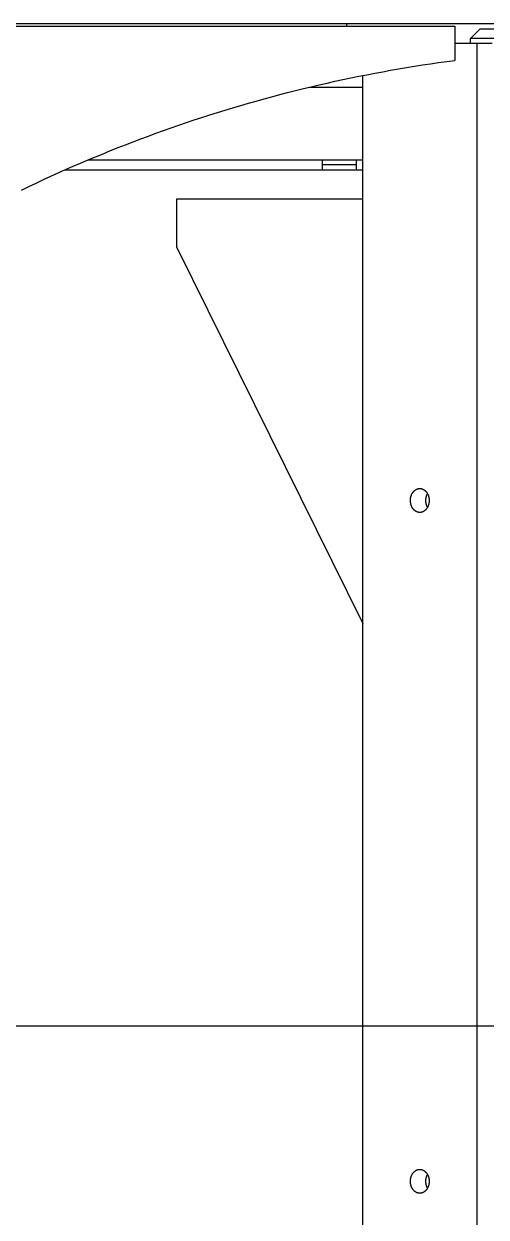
# Model space of a CAD drawing. Extents: x 1551 to 113148, y -1700 to 77018.
# Drawn here: x 14314.7 to 14409.7, y 22966.4 to 23211.8 of the extents above; entities that cross this region are included whole.
import ezdxf

# ---------------------------------------------------------------- set-up
doc = ezdxf.new("R2010")
doc.units = 0
doc.header["$LTSCALE"] = 500
doc.header["$MEASUREMENT"] = 0
doc.linetypes.add('CENTER', pattern=[3, 2.5, -0.25, 0, -0.25])
doc.layers.get('0').update_dxf_attribs({"linetype": 'CONTINUOUS'})

# ---------------------------------------------------------------- blocks, each defined once
blk = doc.blocks.new('platform_top')
at = {"linetype": 'Continuous'}
for p, q in [((-10314.81, 2684.68), (-10314.81, 3088.68)), ((-10291.33, 3082.06), (-10291.33, 2691.3)), ((-10253.1, 2726.68), (-10291.33, 2804)), ((-10253.1, 2726.68), (-10253.1, 2716.68)), ((-10253.1, 2716.68), (-10291.33, 2716.68)), ((-10230.18, 2710.68), (-10291.33, 2710.68)), ((-10290.04, 2710.68), (-10290.04, 2708.68)), ((-10290.04, 2709.68), (-10283.04, 2709.68)), ((-10283.04, 2710.68), (-10283.04, 2708.68)), ((-10291.33, 2708.68), (-10234.8, 2708.68)), ((-10280.46, 2693.68), (-10291.33, 2693.68)), ((-10310.25, 2681.18), (-10310.25, 2688.18)), ((-10310.25, 2684.68), (-10317.92, 2684.68)), ((-10313.5, 2684.68), (-10313.5, 2683.68)), ((-10470.5, 2683.68), (-10313.5, 2683.68)), ((-10313.5, 2683.68), (-10315.5, 2681.68)), ((-10502, 2680.68), (-9821.98, 2680.68)), ((-10315.5, 2681.68), (-10468.5, 2681.68)), ((-9821.98, 2681.18), (-10310.25, 2681.18)), ((-10288.02, 2680.68), (-10288.02, 2681.18))]:
    blk.add_line(p, q, dxfattribs=at)
at = {"linetype": 'CENTER'}
blk.add_line((-7861.58, 2886.68), (-11156.47, 2886.68), dxfattribs=at)
at = {"linetype": 'Continuous'}
for points in [[(-10305, 2918.68), (-10305, 2918.72), (-10304.99, 2918.77), (-10304.99, 2918.82), (-10304.99, 2918.86), (-10304.99, 2918.91), (-10304.98, 2918.95), (-10304.98, 2919), (-10304.97, 2919.05), (-10304.97, 2919.09), (-10304.96, 2919.14), (-10304.95, 2919.18), (-10304.95, 2919.23), (-10304.94, 2919.27), (-10304.93, 2919.32), (-10304.92, 2919.36), (-10304.91, 2919.41), (-10304.9, 2919.45), (-10304.89, 2919.49), (-10304.87, 2919.54), (-10304.86, 2919.58), (-10304.85, 2919.62), (-10304.83, 2919.67), (-10304.82, 2919.71), (-10304.8, 2919.75), (-10304.79, 2919.79), (-10304.77, 2919.83), (-10304.75, 2919.88), (-10304.73, 2919.92), (-10304.72, 2919.96), (-10304.7, 2919.99), (-10304.68, 2920.03), (-10304.66, 2920.07), (-10304.63, 2920.11)], [(-10304.63, 2920.11), (-10304.61, 2920.15), (-10304.59, 2920.19), (-10304.57, 2920.22), (-10304.55, 2920.26), (-10304.52, 2920.29), (-10304.5, 2920.33), (-10304.47, 2920.36), (-10304.45, 2920.4), (-10304.42, 2920.43), (-10304.4, 2920.46), (-10304.37, 2920.49), (-10304.34, 2920.52), (-10304.31, 2920.56), (-10304.29, 2920.59), (-10304.26, 2920.61), (-10304.23, 2920.64), (-10304.2, 2920.67), (-10304.17, 2920.7), (-10304.14, 2920.72), (-10304.11, 2920.75), (-10304.08, 2920.77), (-10304.04, 2920.8), (-10304.01, 2920.82), (-10303.98, 2920.84), (-10303.95, 2920.87), (-10303.92, 2920.89), (-10303.88, 2920.91), (-10303.85, 2920.93), (-10303.82, 2920.94), (-10303.78, 2920.96), (-10303.75, 2920.98), (-10303.72, 2920.99), (-10303.68, 2921.01), (-10303.65, 2921.02), (-10303.61, 2921.04), (-10303.58, 2921.05), (-10303.54, 2921.06), (-10303.51, 2921.07), (-10303.47, 2921.08), (-10303.44, 2921.09), (-10303.4, 2921.1), (-10303.37, 2921.11), (-10303.33, 2921.11), (-10303.29, 2921.12), (-10303.26, 2921.12), (-10303.22, 2921.13), (-10303.18, 2921.13), (-10303.15, 2921.13), (-10303.11, 2921.14), (-10303.08, 2921.14), (-10303.07, 2921.14)], [(-10304.26, 2918.68), (-10304.26, 2918.72), (-10304.26, 2918.77), (-10304.26, 2918.82), (-10304.27, 2918.86), (-10304.27, 2918.91), (-10304.27, 2918.95), (-10304.28, 2919), (-10304.28, 2919.05), (-10304.29, 2919.09), (-10304.29, 2919.14), (-10304.3, 2919.18), (-10304.31, 2919.23), (-10304.32, 2919.27), (-10304.33, 2919.32), (-10304.34, 2919.36), (-10304.35, 2919.41), (-10304.36, 2919.45), (-10304.37, 2919.49), (-10304.38, 2919.54), (-10304.39, 2919.58), (-10304.41, 2919.62), (-10304.42, 2919.67), (-10304.44, 2919.71), (-10304.45, 2919.75), (-10304.47, 2919.79), (-10304.49, 2919.83), (-10304.5, 2919.88), (-10304.52, 2919.92), (-10304.54, 2919.96), (-10304.56, 2919.99), (-10304.58, 2920.03), (-10304.6, 2920.07), (-10304.62, 2920.11), (-10304.63, 2920.12)], [(-10303.07, 2921.14), (-10303.04, 2921.14), (-10303, 2921.13), (-10302.97, 2921.13), (-10302.93, 2921.13), (-10302.89, 2921.13), (-10302.86, 2921.12), (-10302.82, 2921.11), (-10302.78, 2921.11), (-10302.75, 2921.1), (-10302.71, 2921.09), (-10302.68, 2921.08), (-10302.64, 2921.07), (-10302.61, 2921.06), (-10302.57, 2921.05), (-10302.54, 2921.04), (-10302.5, 2921.02), (-10302.47, 2921.01), (-10302.43, 2921), (-10302.4, 2920.98), (-10302.36, 2920.96), (-10302.33, 2920.94), (-10302.29, 2920.93), (-10302.26, 2920.91), (-10302.23, 2920.89), (-10302.2, 2920.87), (-10302.16, 2920.84), (-10302.13, 2920.82), (-10302.1, 2920.8), (-10302.07, 2920.77), (-10302.04, 2920.75), (-10302.01, 2920.73), (-10301.98, 2920.7), (-10301.95, 2920.67), (-10301.92, 2920.65), (-10301.89, 2920.62), (-10301.86, 2920.59), (-10301.83, 2920.56), (-10301.81, 2920.53), (-10301.78, 2920.5), (-10301.75, 2920.47), (-10301.73, 2920.43), (-10301.7, 2920.4), (-10301.67, 2920.37), (-10301.65, 2920.33), (-10301.63, 2920.3), (-10301.6, 2920.26), (-10301.58, 2920.23), (-10301.56, 2920.19), (-10301.53, 2920.16), (-10301.51, 2920.12), (-10301.49, 2920.08), (-10301.47, 2920.04), (-10301.45, 2920), (-10301.43, 2919.96), (-10301.41, 2919.92), (-10301.39, 2919.88), (-10301.38, 2919.84), (-10301.36, 2919.8), (-10301.34, 2919.76), (-10301.33, 2919.72), (-10301.31, 2919.68), (-10301.3, 2919.63), (-10301.28, 2919.59), (-10301.27, 2919.55), (-10301.26, 2919.5), (-10301.25, 2919.46), (-10301.24, 2919.41), (-10301.23, 2919.37), (-10301.22, 2919.32), (-10301.21, 2919.28), (-10301.2, 2919.23), (-10301.19, 2919.19), (-10301.18, 2919.14), (-10301.18, 2919.1), (-10301.17, 2919.05), (-10301.16, 2919), (-10301.16, 2918.96), (-10301.16, 2918.91), (-10301.15, 2918.86), (-10301.15, 2918.82), (-10301.15, 2918.77), (-10301.15, 2918.72), (-10301.15, 2918.68)], [(-10304.61, 2917.2), (-10304.63, 2917.24), (-10304.65, 2917.27), (-10304.67, 2917.31), (-10304.69, 2917.35), (-10304.71, 2917.39), (-10304.73, 2917.43), (-10304.75, 2917.47), (-10304.77, 2917.51), (-10304.78, 2917.55), (-10304.8, 2917.59), (-10304.81, 2917.64), (-10304.83, 2917.68), (-10304.84, 2917.72), (-10304.86, 2917.76), (-10304.87, 2917.81), (-10304.88, 2917.85), (-10304.9, 2917.9), (-10304.91, 2917.94), (-10304.92, 2917.98), (-10304.93, 2918.03), (-10304.94, 2918.07), (-10304.95, 2918.12), (-10304.95, 2918.17), (-10304.96, 2918.21), (-10304.97, 2918.26), (-10304.97, 2918.3), (-10304.98, 2918.35), (-10304.98, 2918.4), (-10304.99, 2918.44), (-10304.99, 2918.49), (-10304.99, 2918.54), (-10304.99, 2918.58), (-10305, 2918.63), (-10305, 2918.68)], [(-10304.63, 2917.23), (-10304.63, 2917.24), (-10304.6, 2917.27), (-10304.58, 2917.31), (-10304.56, 2917.35), (-10304.54, 2917.39), (-10304.53, 2917.43), (-10304.51, 2917.47), (-10304.49, 2917.51), (-10304.47, 2917.55), (-10304.46, 2917.59), (-10304.44, 2917.64), (-10304.43, 2917.68), (-10304.41, 2917.72), (-10304.4, 2917.76), (-10304.38, 2917.81), (-10304.37, 2917.85), (-10304.36, 2917.9), (-10304.35, 2917.94), (-10304.34, 2917.98), (-10304.33, 2918.03), (-10304.32, 2918.07), (-10304.31, 2918.12), (-10304.3, 2918.17), (-10304.29, 2918.21), (-10304.29, 2918.26), (-10304.28, 2918.3), (-10304.28, 2918.35), (-10304.27, 2918.4), (-10304.27, 2918.44), (-10304.27, 2918.49), (-10304.26, 2918.54), (-10304.26, 2918.58), (-10304.26, 2918.63), (-10304.26, 2918.68)], [(-10301.15, 2918.68), (-10301.15, 2918.63), (-10301.15, 2918.58), (-10301.15, 2918.54), (-10301.15, 2918.49), (-10301.16, 2918.45), (-10301.16, 2918.4), (-10301.16, 2918.35), (-10301.17, 2918.31), (-10301.17, 2918.26), (-10301.18, 2918.22), (-10301.19, 2918.17), (-10301.2, 2918.13), (-10301.2, 2918.08), (-10301.21, 2918.04), (-10301.22, 2917.99), (-10301.23, 2917.95), (-10301.25, 2917.9), (-10301.26, 2917.86), (-10301.27, 2917.82), (-10301.28, 2917.77), (-10301.3, 2917.73), (-10301.31, 2917.69), (-10301.33, 2917.64), (-10301.34, 2917.6), (-10301.36, 2917.56), (-10301.37, 2917.52), (-10301.39, 2917.48), (-10301.41, 2917.44), (-10301.43, 2917.4), (-10301.45, 2917.36), (-10301.47, 2917.32), (-10301.49, 2917.28), (-10301.51, 2917.24), (-10301.53, 2917.21), (-10301.55, 2917.17), (-10301.57, 2917.13), (-10301.6, 2917.1), (-10301.62, 2917.06), (-10301.65, 2917.03), (-10301.67, 2916.99), (-10301.7, 2916.96), (-10301.72, 2916.92), (-10301.75, 2916.89), (-10301.77, 2916.86), (-10301.8, 2916.83), (-10301.83, 2916.8), (-10301.86, 2916.77), (-10301.89, 2916.74), (-10301.92, 2916.71), (-10301.95, 2916.68), (-10301.98, 2916.66), (-10302.01, 2916.63), (-10302.04, 2916.6), (-10302.07, 2916.58), (-10302.1, 2916.56), (-10302.13, 2916.53), (-10302.16, 2916.51), (-10302.19, 2916.49), (-10302.23, 2916.47), (-10302.26, 2916.45), (-10302.29, 2916.43), (-10302.33, 2916.41), (-10302.36, 2916.39), (-10302.39, 2916.38), (-10302.43, 2916.36), (-10302.46, 2916.35), (-10302.5, 2916.33), (-10302.53, 2916.32), (-10302.57, 2916.31), (-10302.6, 2916.29), (-10302.64, 2916.28), (-10302.67, 2916.27), (-10302.71, 2916.26), (-10302.74, 2916.25), (-10302.78, 2916.25), (-10302.81, 2916.24), (-10302.85, 2916.23), (-10302.89, 2916.23), (-10302.92, 2916.23), (-10302.96, 2916.22), (-10303, 2916.22), (-10303.03, 2916.22), (-10303.07, 2916.22), (-10303.07, 2916.22)], [(-10303.07, 2916.22), (-10303.1, 2916.22), (-10303.14, 2916.22), (-10303.18, 2916.22), (-10303.21, 2916.23), (-10303.25, 2916.23), (-10303.29, 2916.23), (-10303.32, 2916.24), (-10303.36, 2916.25), (-10303.39, 2916.25), (-10303.43, 2916.26), (-10303.47, 2916.27), (-10303.5, 2916.28), (-10303.54, 2916.29), (-10303.57, 2916.3), (-10303.61, 2916.32), (-10303.64, 2916.33), (-10303.68, 2916.34), (-10303.71, 2916.36), (-10303.75, 2916.37), (-10303.78, 2916.39), (-10303.81, 2916.41), (-10303.85, 2916.43), (-10303.88, 2916.45), (-10303.92, 2916.47), (-10303.95, 2916.49), (-10303.98, 2916.51), (-10304.01, 2916.53), (-10304.04, 2916.56), (-10304.08, 2916.58), (-10304.11, 2916.6), (-10304.14, 2916.63), (-10304.17, 2916.65), (-10304.2, 2916.68), (-10304.23, 2916.71), (-10304.25, 2916.74), (-10304.28, 2916.77), (-10304.31, 2916.8), (-10304.34, 2916.83), (-10304.36, 2916.86), (-10304.39, 2916.89), (-10304.42, 2916.92), (-10304.44, 2916.95), (-10304.47, 2916.99), (-10304.49, 2917.02), (-10304.52, 2917.05), (-10304.54, 2917.09), (-10304.56, 2917.13), (-10304.59, 2917.16), (-10304.61, 2917.2)], [(-10305, 2778.68), (-10305, 2778.72), (-10304.99, 2778.77), (-10304.99, 2778.82), (-10304.99, 2778.86), (-10304.99, 2778.91), (-10304.98, 2778.95), (-10304.98, 2779), (-10304.97, 2779.05), (-10304.97, 2779.09), (-10304.96, 2779.14), (-10304.95, 2779.18), (-10304.95, 2779.23), (-10304.94, 2779.27), (-10304.93, 2779.32), (-10304.92, 2779.36), (-10304.91, 2779.41), (-10304.9, 2779.45), (-10304.89, 2779.49), (-10304.87, 2779.54), (-10304.86, 2779.58), (-10304.85, 2779.62), (-10304.83, 2779.67), (-10304.82, 2779.71), (-10304.8, 2779.75), (-10304.79, 2779.79), (-10304.77, 2779.83), (-10304.75, 2779.88), (-10304.73, 2779.92), (-10304.72, 2779.96), (-10304.7, 2779.99), (-10304.68, 2780.03), (-10304.66, 2780.07), (-10304.63, 2780.11)], [(-10304.63, 2780.11), (-10304.61, 2780.15), (-10304.59, 2780.19), (-10304.57, 2780.22), (-10304.55, 2780.26), (-10304.52, 2780.29), (-10304.5, 2780.33), (-10304.47, 2780.36), (-10304.45, 2780.4), (-10304.42, 2780.43), (-10304.4, 2780.46), (-10304.37, 2780.49), (-10304.34, 2780.52), (-10304.31, 2780.56), (-10304.29, 2780.59), (-10304.26, 2780.61), (-10304.23, 2780.64), (-10304.2, 2780.67), (-10304.17, 2780.7), (-10304.14, 2780.72), (-10304.11, 2780.75), (-10304.08, 2780.77), (-10304.04, 2780.8), (-10304.01, 2780.82), (-10303.98, 2780.84), (-10303.95, 2780.87), (-10303.92, 2780.89), (-10303.88, 2780.91), (-10303.85, 2780.93), (-10303.82, 2780.94), (-10303.78, 2780.96), (-10303.75, 2780.98), (-10303.72, 2780.99), (-10303.68, 2781.01), (-10303.65, 2781.02), (-10303.61, 2781.04), (-10303.58, 2781.05), (-10303.54, 2781.06), (-10303.51, 2781.07), (-10303.47, 2781.08), (-10303.44, 2781.09), (-10303.4, 2781.1), (-10303.37, 2781.11), (-10303.33, 2781.11), (-10303.29, 2781.12), (-10303.26, 2781.12), (-10303.22, 2781.13), (-10303.18, 2781.13), (-10303.15, 2781.13), (-10303.11, 2781.14), (-10303.08, 2781.14), (-10303.07, 2781.14)], [(-10304.26, 2778.68), (-10304.26, 2778.72), (-10304.26, 2778.77), (-10304.26, 2778.82), (-10304.27, 2778.86), (-10304.27, 2778.91), (-10304.27, 2778.95), (-10304.28, 2779), (-10304.28, 2779.05), (-10304.29, 2779.09), (-10304.29, 2779.14), (-10304.3, 2779.18), (-10304.31, 2779.23), (-10304.32, 2779.27), (-10304.33, 2779.32), (-10304.34, 2779.36), (-10304.35, 2779.41), (-10304.36, 2779.45), (-10304.37, 2779.49), (-10304.38, 2779.54), (-10304.39, 2779.58), (-10304.41, 2779.62), (-10304.42, 2779.67), (-10304.44, 2779.71), (-10304.45, 2779.75), (-10304.47, 2779.79), (-10304.49, 2779.83), (-10304.5, 2779.88), (-10304.52, 2779.92), (-10304.54, 2779.96), (-10304.56, 2779.99), (-10304.58, 2780.03), (-10304.6, 2780.07), (-10304.62, 2780.11), (-10304.63, 2780.12)], [(-10303.07, 2781.14), (-10303.04, 2781.14), (-10303, 2781.13), (-10302.97, 2781.13), (-10302.93, 2781.13), (-10302.89, 2781.13), (-10302.86, 2781.12), (-10302.82, 2781.11), (-10302.78, 2781.11), (-10302.75, 2781.1), (-10302.71, 2781.09), (-10302.68, 2781.08), (-10302.64, 2781.07), (-10302.61, 2781.06), (-10302.57, 2781.05), (-10302.54, 2781.04), (-10302.5, 2781.02), (-10302.47, 2781.01), (-10302.43, 2781), (-10302.4, 2780.98), (-10302.36, 2780.96), (-10302.33, 2780.94), (-10302.29, 2780.93), (-10302.26, 2780.91), (-10302.23, 2780.89), (-10302.2, 2780.87), (-10302.16, 2780.84), (-10302.13, 2780.82), (-10302.1, 2780.8), (-10302.07, 2780.77), (-10302.04, 2780.75), (-10302.01, 2780.73), (-10301.98, 2780.7), (-10301.95, 2780.67), (-10301.92, 2780.65), (-10301.89, 2780.62), (-10301.86, 2780.59), (-10301.83, 2780.56), (-10301.81, 2780.53), (-10301.78, 2780.5), (-10301.75, 2780.47), (-10301.73, 2780.43), (-10301.7, 2780.4), (-10301.67, 2780.37), (-10301.65, 2780.33), (-10301.63, 2780.3), (-10301.6, 2780.26), (-10301.58, 2780.23), (-10301.56, 2780.19), (-10301.53, 2780.16), (-10301.51, 2780.12), (-10301.49, 2780.08), (-10301.47, 2780.04), (-10301.45, 2780), (-10301.43, 2779.96), (-10301.41, 2779.92), (-10301.39, 2779.88), (-10301.38, 2779.84), (-10301.36, 2779.8), (-10301.34, 2779.76), (-10301.33, 2779.72), (-10301.31, 2779.68), (-10301.3, 2779.63), (-10301.28, 2779.59), (-10301.27, 2779.55), (-10301.26, 2779.5), (-10301.25, 2779.46), (-10301.24, 2779.41), (-10301.23, 2779.37), (-10301.22, 2779.32), (-10301.21, 2779.28), (-10301.2, 2779.23), (-10301.19, 2779.19), (-10301.18, 2779.14), (-10301.18, 2779.1), (-10301.17, 2779.05), (-10301.16, 2779), (-10301.16, 2778.96), (-10301.16, 2778.91), (-10301.15, 2778.86), (-10301.15, 2778.82), (-10301.15, 2778.77), (-10301.15, 2778.72), (-10301.15, 2778.68)], [(-10304.61, 2777.2), (-10304.63, 2777.24), (-10304.65, 2777.27), (-10304.67, 2777.31), (-10304.69, 2777.35), (-10304.71, 2777.39), (-10304.73, 2777.43), (-10304.75, 2777.47), (-10304.77, 2777.51), (-10304.78, 2777.55), (-10304.8, 2777.59), (-10304.81, 2777.64), (-10304.83, 2777.68), (-10304.84, 2777.72), (-10304.86, 2777.76), (-10304.87, 2777.81), (-10304.88, 2777.85), (-10304.9, 2777.9), (-10304.91, 2777.94), (-10304.92, 2777.98), (-10304.93, 2778.03), (-10304.94, 2778.07), (-10304.95, 2778.12), (-10304.95, 2778.17), (-10304.96, 2778.21), (-10304.97, 2778.26), (-10304.97, 2778.3), (-10304.98, 2778.35), (-10304.98, 2778.4), (-10304.99, 2778.44), (-10304.99, 2778.49), (-10304.99, 2778.54), (-10304.99, 2778.58), (-10305, 2778.63), (-10305, 2778.68)], [(-10304.63, 2777.23), (-10304.63, 2777.24), (-10304.6, 2777.27), (-10304.58, 2777.31), (-10304.56, 2777.35), (-10304.54, 2777.39), (-10304.53, 2777.43), (-10304.51, 2777.47), (-10304.49, 2777.51), (-10304.47, 2777.55), (-10304.46, 2777.59), (-10304.44, 2777.64), (-10304.43, 2777.68), (-10304.41, 2777.72), (-10304.4, 2777.76), (-10304.38, 2777.81), (-10304.37, 2777.85), (-10304.36, 2777.9), (-10304.35, 2777.94), (-10304.34, 2777.98), (-10304.33, 2778.03), (-10304.32, 2778.07), (-10304.31, 2778.12), (-10304.3, 2778.17), (-10304.29, 2778.21), (-10304.29, 2778.26), (-10304.28, 2778.3), (-10304.28, 2778.35), (-10304.27, 2778.4), (-10304.27, 2778.44), (-10304.27, 2778.49), (-10304.26, 2778.54), (-10304.26, 2778.58), (-10304.26, 2778.63), (-10304.26, 2778.68)], [(-10301.15, 2778.68), (-10301.15, 2778.63), (-10301.15, 2778.58), (-10301.15, 2778.54), (-10301.15, 2778.49), (-10301.16, 2778.45), (-10301.16, 2778.4), (-10301.16, 2778.35), (-10301.17, 2778.31), (-10301.17, 2778.26), (-10301.18, 2778.22), (-10301.19, 2778.17), (-10301.2, 2778.13), (-10301.2, 2778.08), (-10301.21, 2778.04), (-10301.22, 2777.99), (-10301.23, 2777.95), (-10301.25, 2777.9), (-10301.26, 2777.86), (-10301.27, 2777.82), (-10301.28, 2777.77), (-10301.3, 2777.73), (-10301.31, 2777.69), (-10301.33, 2777.64), (-10301.34, 2777.6), (-10301.36, 2777.56), (-10301.37, 2777.52), (-10301.39, 2777.48), (-10301.41, 2777.44), (-10301.43, 2777.4), (-10301.45, 2777.36), (-10301.47, 2777.32), (-10301.49, 2777.28), (-10301.51, 2777.24), (-10301.53, 2777.21), (-10301.55, 2777.17), (-10301.57, 2777.13), (-10301.6, 2777.1), (-10301.62, 2777.06), (-10301.65, 2777.03), (-10301.67, 2776.99), (-10301.7, 2776.96), (-10301.72, 2776.92), (-10301.75, 2776.89), (-10301.77, 2776.86), (-10301.8, 2776.83), (-10301.83, 2776.8), (-10301.86, 2776.77), (-10301.89, 2776.74), (-10301.92, 2776.71), (-10301.95, 2776.68), (-10301.98, 2776.66), (-10302.01, 2776.63), (-10302.04, 2776.6), (-10302.07, 2776.58), (-10302.1, 2776.56), (-10302.13, 2776.53), (-10302.16, 2776.51), (-10302.19, 2776.49), (-10302.23, 2776.47), (-10302.26, 2776.45), (-10302.29, 2776.43), (-10302.33, 2776.41), (-10302.36, 2776.39), (-10302.39, 2776.38), (-10302.43, 2776.36), (-10302.46, 2776.35), (-10302.5, 2776.33), (-10302.53, 2776.32), (-10302.57, 2776.31), (-10302.6, 2776.29), (-10302.64, 2776.28), (-10302.67, 2776.27), (-10302.71, 2776.26), (-10302.74, 2776.25), (-10302.78, 2776.25), (-10302.81, 2776.24), (-10302.85, 2776.23), (-10302.89, 2776.23), (-10302.92, 2776.23), (-10302.96, 2776.22), (-10303, 2776.22), (-10303.03, 2776.22), (-10303.07, 2776.22), (-10303.07, 2776.22)], [(-10303.07, 2776.22), (-10303.1, 2776.22), (-10303.14, 2776.22), (-10303.18, 2776.22), (-10303.21, 2776.23), (-10303.25, 2776.23), (-10303.29, 2776.23), (-10303.32, 2776.24), (-10303.36, 2776.25), (-10303.39, 2776.25), (-10303.43, 2776.26), (-10303.47, 2776.27), (-10303.5, 2776.28), (-10303.54, 2776.29), (-10303.57, 2776.3), (-10303.61, 2776.32), (-10303.64, 2776.33), (-10303.68, 2776.34), (-10303.71, 2776.36), (-10303.75, 2776.37), (-10303.78, 2776.39), (-10303.81, 2776.41), (-10303.85, 2776.43), (-10303.88, 2776.45), (-10303.92, 2776.47), (-10303.95, 2776.49), (-10303.98, 2776.51), (-10304.01, 2776.53), (-10304.04, 2776.56), (-10304.08, 2776.58), (-10304.11, 2776.6), (-10304.14, 2776.63), (-10304.17, 2776.65), (-10304.2, 2776.68), (-10304.23, 2776.71), (-10304.25, 2776.74), (-10304.28, 2776.77), (-10304.31, 2776.8), (-10304.34, 2776.83), (-10304.36, 2776.86), (-10304.39, 2776.89), (-10304.42, 2776.92), (-10304.44, 2776.95), (-10304.47, 2776.99), (-10304.49, 2777.02), (-10304.52, 2777.05), (-10304.54, 2777.09), (-10304.56, 2777.13), (-10304.59, 2777.16), (-10304.61, 2777.2)], [(-10221.18, 2714.85), (-10222.68, 2714.13), (-10224.19, 2713.41), (-10225.7, 2712.71), (-10227.22, 2712.01), (-10228.74, 2711.32), (-10230.26, 2710.64), (-10231.79, 2709.97), (-10233.32, 2709.31), (-10234.86, 2708.65), (-10236.4, 2708.01), (-10237.94, 2707.37), (-10239.48, 2706.74), (-10241.03, 2706.13), (-10242.59, 2705.52), (-10244.14, 2704.92), (-10245.7, 2704.33), (-10247.27, 2703.74), (-10248.83, 2703.17), (-10250.4, 2702.6), (-10251.97, 2702.05), (-10253.55, 2701.5), (-10255.13, 2700.97), (-10256.71, 2700.44), (-10258.29, 2699.92), (-10259.88, 2699.41), (-10261.47, 2698.91), (-10263.06, 2698.41), (-10264.66, 2697.93), (-10266.26, 2697.46), (-10267.86, 2696.99), (-10269.46, 2696.54), (-10271.07, 2696.09), (-10272.68, 2695.65), (-10274.29, 2695.23), (-10275.9, 2694.81), (-10277.52, 2694.4), (-10279.14, 2694), (-10280.76, 2693.61), (-10282.38, 2693.23), (-10284.01, 2692.85), (-10285.63, 2692.49), (-10287.26, 2692.14), (-10288.89, 2691.79), (-10290.53, 2691.46), (-10292.16, 2691.13), (-10293.8, 2690.82), (-10295.44, 2690.51), (-10297.08, 2690.21), (-10298.72, 2689.93), (-10300.36, 2689.65), (-10302.01, 2689.38), (-10303.65, 2689.12), (-10305.3, 2688.87), (-10306.95, 2688.63), (-10308.6, 2688.4), (-10310.25, 2688.18)]]:
    blk.add_lwpolyline(points, dxfattribs=at)

msp = doc.modelspace()

# ---------------------------------------------------------------- block references
at = {"linetype": 'CENTER', "rotation": 180}
msp.add_blockref('platform_top', (4092.981, 25892.444), dxfattribs=at)

doc.saveas('drawing.dxf')
